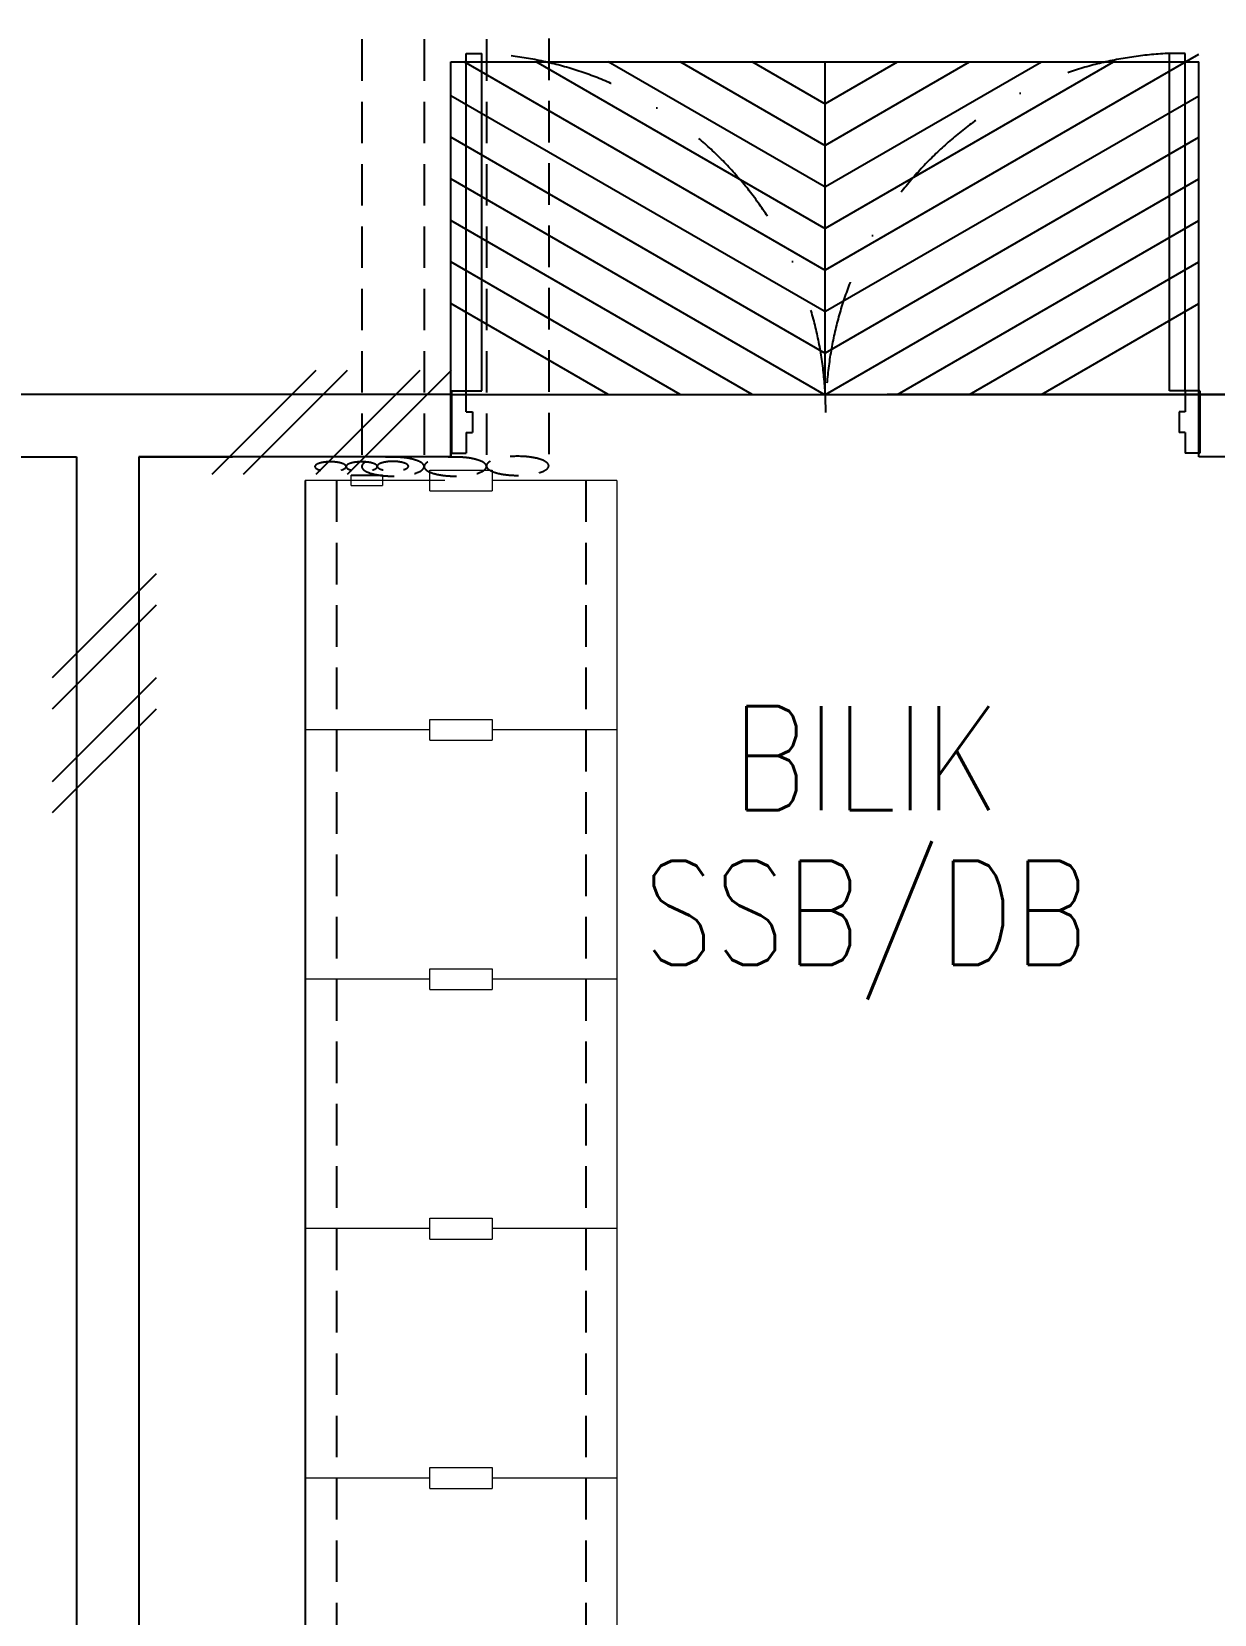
# Model space of a CAD drawing. Header units: millimetres. Extents: x 982 to 80582, y 687 to 58800.
# Drawn here: x 39184 to 42029, y 42148 to 45956 of the extents above; entities that cross this region are included whole.
import ezdxf
from ezdxf.enums import TextEntityAlignment as Align

# ---------------------------------------------------------------- set-up
doc = ezdxf.new("R2010")
doc.units = ezdxf.units.MM
for name, pattern in [('CENTER', [2, 1.25, -0.25, 0.25, -0.25]), ('DASHDOT', [1, 0.5, -0.25, 0, -0.25]), ('DASHED2', [0.375, 0.25, -0.125]), ('HIDDEN', [0.375, 0.25, -0.125])]:
    doc.linetypes.add(name, pattern=pattern)
for name, color, linetype in [('A-DOOR', 9, 'Continuous'), ('A-DRAIN', 9, 'Continuous'), ('A-PTILE', 8, 'Continuous'), ('A-ROOMSYM', 3, 'Continuous'), ('A-STAIRH', 8, 'HIDDEN'), ('A-WALL', 1, 'Continuous'), ('A-WLH', 7, 'Continuous'), ('AHT_WALL', 3, 'Continuous'), ('concrete cover', 7, 'Continuous'), ('Grid', 8, 'CENTER')]:
    doc.layers.add(name, color=color, linetype=linetype)
doc.styles.add('style1', font='romans.shx', dxfattribs={"height": 750})

# ---------------------------------------------------------------- blocks, each defined once
blk = doc.blocks.new('A$C49831240')
at = {"layer": 'A-WLH', "color": 8}
for p, q in [((250, 575), (0, 325)), ((250, 500), (0, 250)), ((250, 325), (0, 75)), ((250, 250), (0, 0))]:
    blk.add_line(p, q, dxfattribs=at)
blk = doc.blocks.new('A$C58317C7C')
at = {"layer": 'A-DOOR', "color": 8}
for p, q in [((35, 150), (35, 962.2)), ((35, 962.2), (73, 962.2)), ((73, 150), (73, 962.2)), ((1727, 150), (1727, 962.2)), ((1765, 962.2), (1727, 962.2)), ((1765, 150), (1765, 962.2)), ((35, 150), (73, 150)), ((1765, 150), (1727, 150))]:
    blk.add_line(p, q, dxfattribs=at)
at = {"layer": 'A-DOOR', "color": 8, "linetype": 'Continuous'}
for p, q in [((0, 0), (0, 150)), ((0, 150), (35, 150)), ((0, 150), (0, 0)), ((0, 150), (0, 150)), ((35, 100), (35, 150)), ((1800, 150), (1765, 150)), ((1765, 150), (1765, 100)), ((1800, 0), (1800, 150)), ((1800, 150), (1800, 0)), ((1800, 150), (1800, 0)), ((1800, 0), (1800, 150)), ((1800, 150), (1800, 0)), ((1800, 150), (1800, 150)), ((1800, 0), (1800, 150)), ((1800, 150), (1800, 0)), ((1800, 150), (1800, 150)), ((35, 100), (50, 100)), ((50, 100), (50, 50)), ((1765, 100), (1750, 100)), ((1750, 100), (1750, 50)), ((35, 50), (50, 50)), ((35, 50), (35, 0)), ((1765, 50), (1750, 50)), ((1765, 50), (1765, 0)), ((0, 0), (35, 0)), ((0, 0), (0, 0)), ((1800, 0), (1765, 0)), ((1800, 0), (1800, 0)), ((1800, 0), (1800, 0))]:
    blk.add_line(p, q, dxfattribs=at)
at = {"layer": 'A-DOOR', "color": 8, "linetype": 'DASHDOT', "ltscale": 500}
for centre, start, end in [((35, 98), 0, 87.4821), ((1765, 98), 92.5179, 180)]:
    blk.add_arc(centre, 865, start, end, dxfattribs=at)

msp = doc.modelspace()

# ---------------------------------------------------------------- linework, layer by layer
at = {"color": 8}
for p, q in [((40192.1, 45883.1), (41992.1, 45883.1)), ((41092.1, 45883.1), (41092.1, 45083.1)), ((40192.1, 45083.1), (41992.1, 45083.1))]:
    msp.add_line(p, q, dxfattribs=at)
at = {"layer": 'A-DRAIN', "color": 8, "linetype": 'Continuous', "ltscale": 1000}
for p, q in [((40192.1, 45083.1), (40192.1, 45883.1)), ((41992.1, 45083.1), (41992.1, 45883.1))]:
    msp.add_line(p, q, dxfattribs=at)
at = {"layer": 'A-PTILE', "color": 8}
for p, q in [((41090.5, 45383.1), (40224.5, 45883.1)), ((41090.5, 45483.1), (40397.7, 45883.1)), ((41090.5, 45583.1), (40570.9, 45883.1)), ((41090.5, 45683.1), (40744.1, 45883.1)), ((41090.5, 45783.1), (40917.3, 45883.1)), ((41093.6, 45383.1), (41992.1, 45901.8)), ((41093.6, 45483.1), (41786.4, 45883.1)), ((41093.6, 45583.1), (41613.2, 45883.1)), ((41093.6, 45683.1), (41440, 45883.1)), ((41093.6, 45783.1), (41266.8, 45883.1)), ((41090.5, 45283.1), (40192.1, 45801.8)), ((41093.6, 45283.1), (41992.1, 45801.8)), ((41090.5, 45183.1), (40192.1, 45701.8)), ((41093.6, 45183.1), (41992.1, 45701.8)), ((41090.5, 45083.1), (40192.1, 45601.8)), ((41093.6, 45083.1), (41992.1, 45601.8)), ((40917.3, 45083.1), (40192.1, 45501.8)), ((41266.8, 45083.1), (41992.1, 45501.8)), ((40744.1, 45083.1), (40192.1, 45401.8)), ((41440, 45083.1), (41992.1, 45401.8)), ((40570.9, 45083.1), (40192.1, 45301.8)), ((41613.2, 45083.1), (41992.1, 45301.8)), ((41992.1, 45083.1), (41242.1, 45083.1))]:
    msp.add_line(p, q, dxfattribs=at)
at = {"layer": 'A-STAIRH', "color": 8, "linetype": 'DASHED2', "ltscale": 400}
for p, q in [((39978.1, 49237.4), (39978.1, 44909.5)), ((40128.1, 49237.4), (40128.1, 44909.5)), ((40128.1, 49237.4), (40128.1, 44909.5)), ((40278.1, 49237.4), (40278.1, 44909.5)), ((40427.9, 49239.2), (40427.9, 44911.3)), ((39917.1, 44876.2), (39917.1, 41183.6)), ((39952.9, 44888.7), (40027.9, 44888.7)), ((40517.1, 44876.2), (40517.1, 41183.6))]:
    msp.add_line(p, q, dxfattribs=at)
at = {"layer": 'A-STAIRH', "color": 8, "linetype": 'DASHED2', "ltscale": 400, "extrusion": (0, 0, -1)}
for centre, major_axis in [((40053.1, 44909.5), (75, 0)), ((40203.1, 44909.5), (75, 0)), ((40352.9, 44911.3), (75, 0)), ((39902.9, 44909.5), (37.5, 0)), ((39977.9, 44909.5), (37.5, 0)), ((40052.8, 44910.4), (37.5, 0))]:
    msp.add_ellipse(centre, major_axis=major_axis, ratio=0.306129, dxfattribs=at)
at = {"layer": 'A-WALL', "color": 8, "linetype": 'Continuous', "ltscale": 900}
for p, q in [((40192.1, 45083.1), (37417.1, 45083.1)), ((40192.1, 45083.1), (40192.1, 44933.1)), ((40192.1, 45083.1), (40192.1, 44933.1)), ((37417.1, 44933.1), (39292.1, 44933.1)), ((39292.1, 44933.1), (39292.1, 40433.1)), ((39442.1, 44933.1), (39442.1, 40583.1)), ((39442.1, 44933.1), (39667.1, 44933.1)), ((40192.1, 44933.1), (39442.1, 44933.1))]:
    msp.add_line(p, q, dxfattribs=at)
at = {"layer": 'A-WALL', "color": 8}
for p, q in [((41992.1, 44933.1), (41992.1, 45083.1)), ((41992.1, 45083.1), (42217.1, 45083.1)), ((42217.1, 44933.1), (41992.1, 44933.1))]:
    msp.add_line(p, q, dxfattribs=at)
at = {"layer": 'A-WALL', "color": 8, "linetype": 'Continuous', "ltscale": 900}
msp.add_lwpolyline([(40192.1, 44933.1), (40192.1, 45083.1)], dxfattribs=at)
at = {"layer": 'A-WLH', "color": 8}
for p, q in [((39618.6, 44891.5), (39868.6, 45141.5)), ((39693.6, 44891.5), (39943.6, 45141.5)), ((39868.6, 44891.5), (40118.6, 45141.5)), ((39943.6, 44891.5), (40193.6, 45141.5))]:
    msp.add_line(p, q, dxfattribs=at)
at = {"layer": 'AHT_WALL', "color": 8}
msp.add_line((41992.1, 44933.1), (41992.1, 45083.1), dxfattribs=at)
at = {"layer": 'concrete cover', "color": 8, "lineweight": 0}
for p, q in [((40142.1, 44851.2), (40142.1, 44901.2)), ((40142.1, 44901.2), (40292.1, 44901.2)), ((40292.1, 44901.2), (40292.1, 44851.2)), ((40142.1, 44876.2), (39842.1, 44876.2)), ((39952.9, 44863.7), (39952.9, 44888.7)), ((39952.9, 44863.7), (40027.9, 44863.7)), ((40027.9, 44888.7), (40027.9, 44863.7)), ((40177.9, 44876.2), (40027.9, 44876.2)), ((40592.1, 44876.2), (40292.1, 44876.2)), ((40592.1, 44876.2), (40592.1, 41183.6)), ((40142.1, 44851.2), (40292.1, 44851.2)), ((40142.1, 44251.2), (40142.1, 44301.2)), ((40142.1, 44301.2), (40292.1, 44301.2)), ((40292.1, 44301.2), (40292.1, 44251.2)), ((40142.1, 44276.2), (39842.1, 44276.2)), ((40142.1, 44251.2), (40292.1, 44251.2)), ((40592.1, 44276.2), (40292.1, 44276.2)), ((40142.1, 43676.2), (39842.1, 43676.2)), ((40142.1, 43651.2), (40142.1, 43701.2)), ((40142.1, 43701.2), (40292.1, 43701.2)), ((40292.1, 43701.2), (40292.1, 43651.2)), ((40592.1, 43676.2), (40292.1, 43676.2)), ((40142.1, 43651.2), (40292.1, 43651.2)), ((40142.1, 43076.2), (39842.1, 43076.2)), ((40142.1, 43051.2), (40142.1, 43101.2)), ((40142.1, 43101.2), (40292.1, 43101.2)), ((40292.1, 43101.2), (40292.1, 43051.2)), ((40592.1, 43076.2), (40292.1, 43076.2)), ((40142.1, 43051.2), (40292.1, 43051.2)), ((40142.1, 42451.2), (40142.1, 42501.2)), ((40142.1, 42501.2), (40292.1, 42501.2)), ((40292.1, 42501.2), (40292.1, 42451.2)), ((40142.1, 42476.2), (39842.1, 42476.2)), ((40592.1, 42476.2), (40292.1, 42476.2)), ((40142.1, 42451.2), (40292.1, 42451.2))]:
    msp.add_line(p, q, dxfattribs=at)
at = {"layer": 'concrete cover', "color": 8}
msp.add_line((39842.1, 44876.2), (39842.1, 41183.6), dxfattribs=at)
at = {"layer": 'Grid', "color": 8, "ltscale": 700}
msp.add_line((43942.1, 45083.1), (41992.1, 45083.1), dxfattribs=at)

# ---------------------------------------------------------------- block references
at = {"layer": 'A-DOOR', "color": 8}
msp.add_blockref('A$C58317C7C', (40194.3, 44941.4), dxfattribs=at)
at = {"layer": 'A-WLH', "color": 8}
msp.add_blockref('A$C49831240', (39233.1, 44076.3), dxfattribs=at)

# ---------------------------------------------------------------- texts
at = {"layer": 'A-ROOMSYM', "color": 8, "style": 'style1', "width": 0.8}
for s, p in [('BILIK', (41190.6, 44083)), ('SSB/DB', (41190.6, 43710.8))]:
    msp.add_text(s, height=250, dxfattribs=at).set_placement(p, align=Align.CENTER)

doc.saveas('drawing.dxf')
